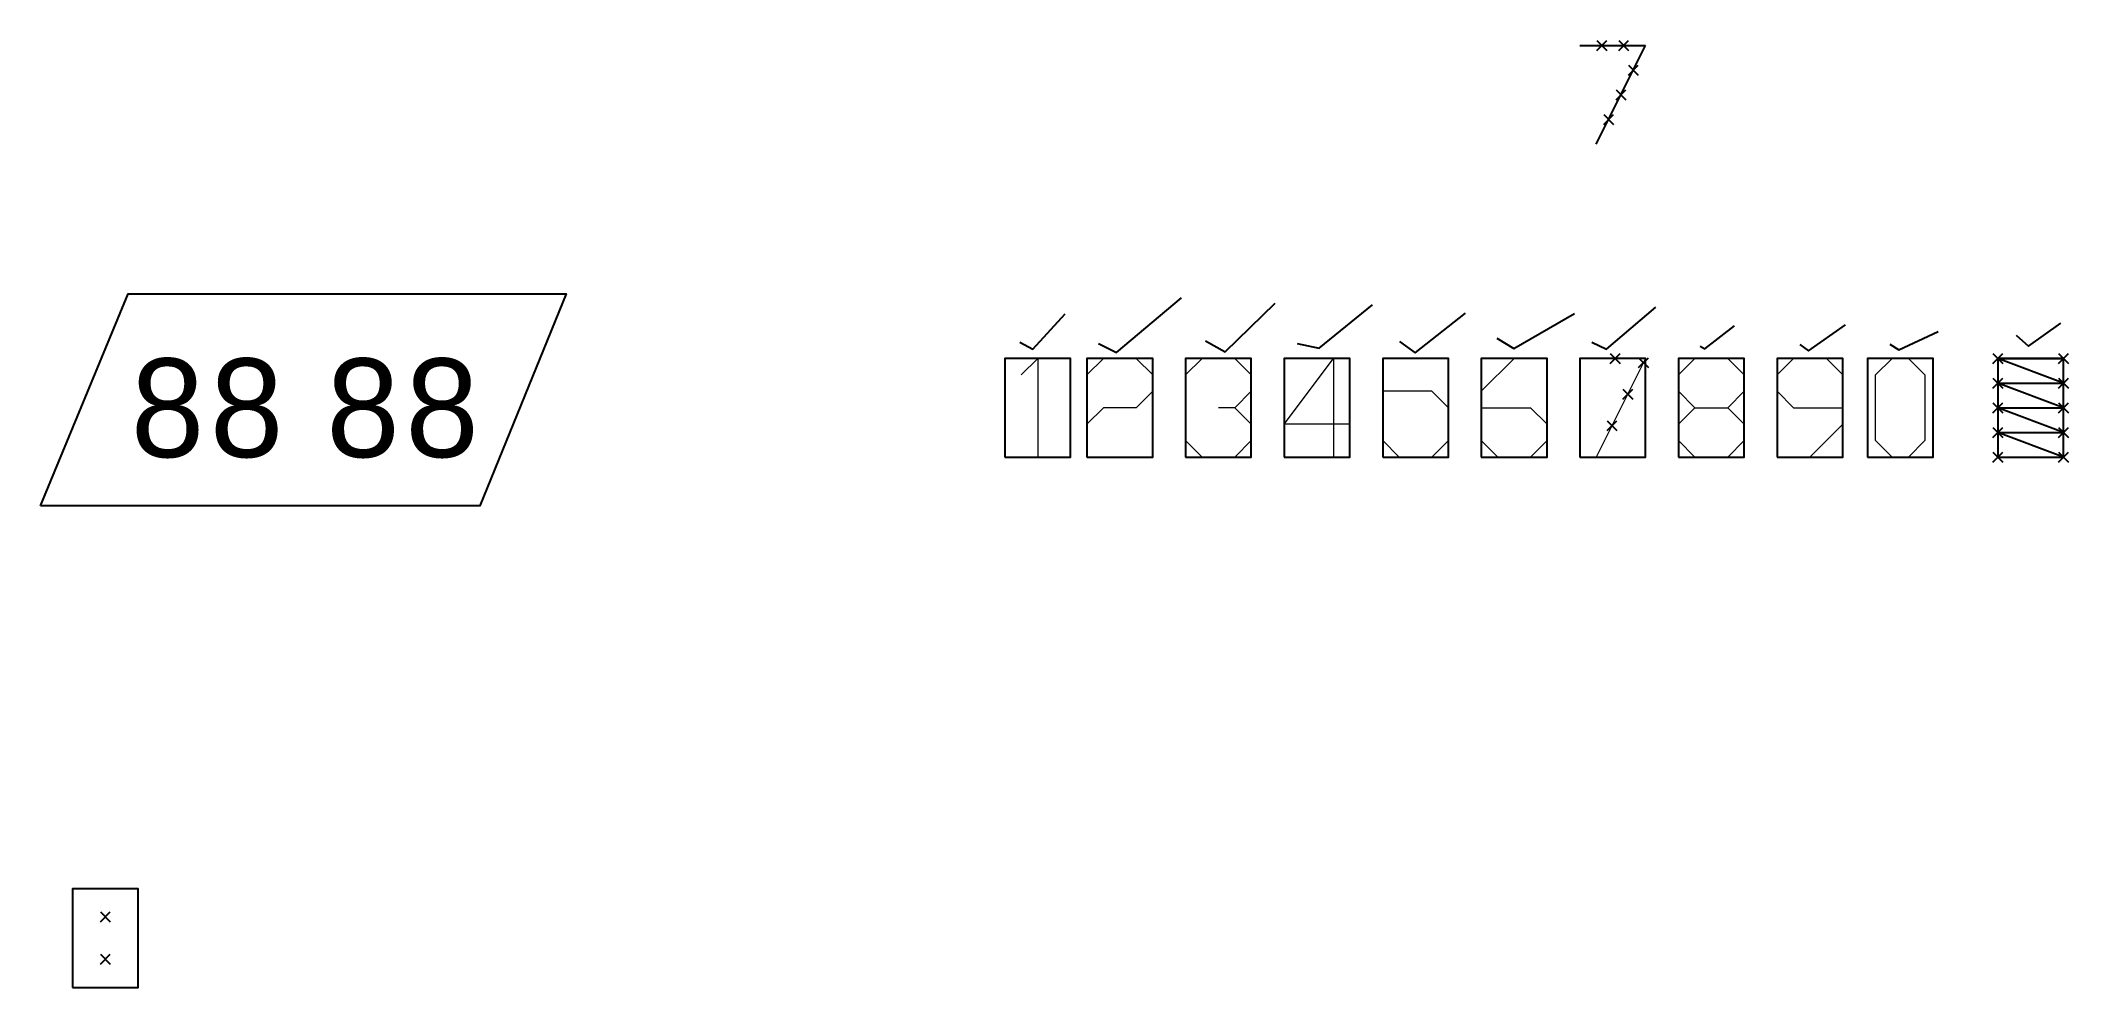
# Model space of a CAD drawing. Header units: inches. Extents: x -6 to 405, y 0 to 192.
import ezdxf

# ---------------------------------------------------------------- set-up
doc = ezdxf.new("R2010")
doc.units = ezdxf.units.IN
doc.header["$MEASUREMENT"] = 0
doc.header["$PDMODE"] = 3
doc.layers.add('_acrylic', color=161, linetype='Continuous')

msp = doc.modelspace()

# ---------------------------------------------------------------- linework, layer by layer
for p, q in [((403.59, 127.51), (390.27, 127.51)), ((390.27, 127.51), (390.27, 107.51)), ((403.59, 107.51), (403.59, 127.51)), ((390.27, 107.51), (403.59, 107.51))]:
    msp.add_line(p, q)
for points in [[(305.57, 190.95), (318.89, 190.95)], [(308.89, 170.95), (318.89, 190.95)], [(208.02, 130.54), (211.63, 128.74), (224.79, 139.77)], [(192.04, 130.8), (194.65, 129.4), (201.22, 136.55)], [(229.7, 131.07), (233.63, 128.84), (243.82, 138.71)], [(248.28, 130.54), (252.74, 129.59), (263.56, 138.39)], [(269.01, 130.96), (272.2, 128.63), (282.39, 136.69)], [(288.71, 131.65), (292.2, 129.5), (304.49, 136.63)], [(308, 130.83), (310.97, 129.37), (320.99, 137.93)], [(329.97, 130), (330.92, 129.47), (336.87, 134.14)], [(350.17, 130.32), (351.87, 129.05), (359.4, 134.35)], [(368.39, 130.39), (370.24, 129.22), (378.19, 133)], [(394.03, 132.23), (396.47, 130), (403.05, 134.67)], [(188.99, 107.51), (202.32, 107.51), (202.32, 127.51), (188.99, 127.51), (188.99, 107.51)], [(205.65, 107.51), (218.97, 107.51), (218.97, 127.51), (205.65, 127.51), (205.65, 107.51)], [(225.63, 107.51), (238.95, 107.51), (238.95, 127.51), (225.63, 127.51), (225.63, 107.51)], [(245.62, 107.51), (258.94, 107.51), (258.94, 127.51), (245.62, 127.51), (245.62, 107.51)], [(265.6, 107.51), (278.92, 107.51), (278.92, 127.51), (265.6, 127.51), (265.6, 107.51)], [(285.58, 107.51), (298.91, 107.51), (298.91, 127.51), (285.58, 127.51), (285.58, 107.51)], [(305.57, 107.51), (318.89, 107.51), (318.89, 127.51), (305.57, 127.51), (305.57, 107.51)], [(325.55, 107.51), (338.87, 107.51), (338.87, 127.51), (325.55, 127.51), (325.55, 107.51)], [(345.53, 107.51), (358.86, 107.51), (358.86, 127.51), (345.53, 127.51), (345.53, 107.51)], [(363.84, 107.51), (377.16, 107.51), (377.16, 127.51), (363.84, 127.51), (363.84, 107.51)], [(390.27, 107.51), (403.59, 107.51), (390.27, 112.51), (403.59, 112.51), (390.27, 117.51), (403.59, 117.51), (390.27, 122.51), (403.59, 122.51), (390.27, 127.51), (403.59, 127.51)], [(0, 0), (13.32, 0), (13.32, 20), (0, 20), (0, 0)]]:
    msp.add_lwpolyline(points)
at = {"color": 7, "lineweight": 0}
for points in [[(192.33, 124.17), (195.66, 127.51), (195.66, 107.51)], [(205.65, 124.17), (208.99, 127.51), (215.65, 127.51), (218.97, 124.17), (218.97, 120.85), (215.65, 117.51), (208.99, 117.51), (205.65, 114.17), (205.65, 107.51), (218.97, 107.51)], [(225.63, 124.17), (228.97, 127.51), (235.63, 127.51), (238.95, 124.17), (238.95, 120.85), (235.63, 117.51), (232.29, 117.51)], [(258.94, 114.17), (245.62, 114.17), (255.62, 127.51), (255.62, 107.51)], [(265.6, 110.85), (268.94, 107.51), (275.58, 107.51), (278.92, 110.85), (278.92, 117.51), (275.58, 120.85), (265.6, 120.85), (265.6, 127.51), (278.92, 127.51)], [(285.58, 117.51), (295.57, 117.51), (298.91, 114.17), (298.91, 110.85), (295.57, 107.51), (288.91, 107.51), (285.58, 110.85), (285.58, 120.85), (292.24, 127.51), (295.57, 127.51)], [(305.57, 127.51), (318.89, 127.51), (308.89, 107.51)], [(328.87, 107.51), (325.55, 110.85), (325.55, 114.17), (328.87, 117.51), (335.53, 117.51), (338.87, 120.85), (338.87, 124.17), (335.53, 127.51), (328.87, 127.51), (325.55, 124.17), (325.55, 120.85), (328.87, 117.51)], [(348.86, 107.51), (352.2, 107.51), (358.84, 114.17), (358.84, 124.17), (355.52, 127.51), (348.86, 127.51), (345.53, 124.17), (345.53, 120.85), (348.86, 117.51), (358.84, 117.51)], [(235.63, 117.51), (238.95, 114.17), (238.95, 110.85), (235.63, 107.51), (228.97, 107.51), (225.63, 110.85)], [(335.53, 117.51), (338.87, 114.17), (338.87, 110.85), (335.53, 107.51), (328.87, 107.51)], [(192.33, 107.51), (198.99, 107.51)]]:
    msp.add_lwpolyline(points, dxfattribs=at)
msp.add_lwpolyline([(368.84, 107.51), (365.5, 110.85), (365.5, 124.17), (368.84, 127.51), (372.16, 127.51), (375.5, 124.17), (375.5, 110.85), (372.16, 107.51), (368.84, 107.51)], close=True, dxfattribs=at)
for p in [(310.01, 190.95), (314.45, 190.95), (316.39, 185.95), (313.89, 180.95), (311.39, 175.95), (312.7, 127.51), (318.46, 126.66), (390.27, 127.51), (403.59, 127.51), (390.27, 122.51), (403.59, 122.51), (315.27, 120.28), (390.27, 117.51), (403.59, 117.51), (312.08, 113.89), (390.27, 112.51), (403.59, 112.51), (390.27, 107.51), (403.59, 107.51), (6.66, 14.33), (6.66, 5.73)]:
    msp.add_point(p)
at = {"layer": '_acrylic', "extrusion": (0, 0, -1), "elevation": -5.03}
msp.add_lwpolyline([(6.46, 97.63), (-11.28, 140.63), (-92.35, 140.63), (-100.1, 140.63), (-82.59, 97.63)], close=True, dxfattribs=at)

# ---------------------------------------------------------------- texts
at = {"char_height": 20, "width": 30.4333, "attachment_point": 1}
for insert in [(11.85, 127.5), (27.88, 127.5), (51.47, 127.5), (67.49, 127.5)]:
    msp.add_mtext('8', dxfattribs=dict(at, insert=insert))

doc.saveas('drawing.dxf')
